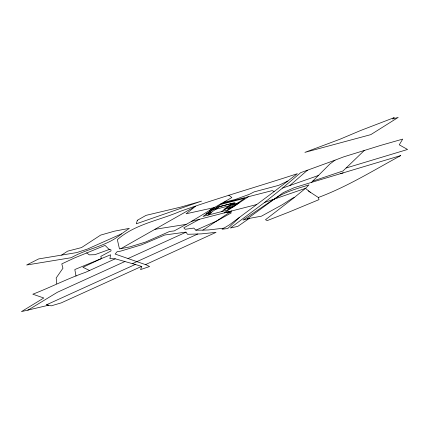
<?xml version="1.0" encoding="UTF-8"?>
<svg xmlns="http://www.w3.org/2000/svg" width="429" height="429" viewBox="0 0 429 429"><rect width="100%" height="100%" fill="white"/><g stroke="black" fill="none" stroke-linecap="round" stroke-linejoin="round"><path stroke-width="0.64" d="M247.056 218.988L283.124 192.691L294.117 187.736L311.459 182.395L329.869 164.012L335.033 160.167L343.661 156.869L381.032 145.297L402.697 139.109L399.27 144.825L407.55 149.474L346.101 168.002L343.039 170.951L312.655 181.151M346.101 168.002L364.269 150.488M239.548 217.305L227.735 228.539L222.066 229.236L229.306 224.925L274.115 191.602L297.329 173.702C258.247 186.556 218.64 197.737 179.853 211.497C158.944 220.511 134.921 224.153 117.358 239.666L119.466 248.922L129.939 246.863L145.506 242.069L169.68 231.429L174.158 230.931L189.993 222.286L214.307 207.561L186.122 213.787L195.565 206.252L120.908 248.638M289.848 185.505L307.443 170.216L335.033 160.167M274.281 199.088C284.47 191.843 297.136 188.669 308.966 184.872L305.545 188.326L294.165 197.619L292.835 198.016L282.207 204.767L261.449 216.178L249.34 218.377L237.795 226.394L230.378 228.003L264.65 202.402L282.518 188.079L300.708 172.64L307.443 170.216M294.165 197.619L265.481 219.728L267.246 220.581L289.071 212.044L319.037 199.619L318.329 197.49L309.009 191.372L305.545 188.326L264.65 202.402M121.514 233.859C107.132 246.257 87.35 248.391 71.257 257.695L26.636 265.015L38.642 258.928L76.786 252.568L87.382 249.088L121.514 233.859L129.349 228.357L114.586 231.129L100.654 235.092L81.51 247.581L67.573 251.169L61.615 255.099M273.627 199.313L243.012 220.072L249.34 218.377M207.856 215.16L211.481 212.73L206.644 213.98M228.319 208.258L234.974 203.802M221.536 211.626L235.012 202.633L216.447 207.411M248.386 196.729L224.099 212.929L256.751 204.515M199.442 219.299L183.789 227.842L185.21 229.263L193.785 228.083L195.855 230.196L202.837 230.137L231.773 210.945L191.516 221.348M27.805 310.247L57.373 292.278L124.93 261.508M209.25 210.446L231.848 197.554L228.796 195.12M287.891 181.043L278.652 185.349L254.129 191.881L249.329 194.332L234.979 199.56L223.348 202.408M135.285 264.457L115.235 258.805L85.585 272.302C67.567 278.598 50.59 287.355 32.813 294.197L43.79 297.999L21.45 311.61L48.515 305.234L46.552 304.767L135.285 264.457L141.843 266.522L140.54 269.6L149.582 266.522L146.412 264.945L115.144 254.059L117.176 251.657L120.688 251.121L141.704 244.787L164.774 235.006L185.934 232.094L187.521 234.288L201.212 233.891L216.05 232.346L145.495 264.629M127.96 258.574L186.009 232.196M197.823 233.987L132.502 263.62M141.543 266.425L61.191 302.901L51.169 305.866L46.552 304.767M195.855 230.196L216.779 220.978L231.408 212.811L225.263 212.151M89.516 270.522L82.953 267.267L101.507 258.531L100.772 256.392L111.004 250.906L110.961 249.86L108.698 249.029L105.084 245.404L74.308 258.043L61.781 263.889L62.95 268.211L56.172 277.992L56.762 283.816M318.329 197.49C347.329 186.706 373.675 170.281 400.761 155.571L311.459 182.395M340.385 173.707L343.162 172.871M109.604 249.362L94.873 254.703L89.232 254.847L86.615 252.842M282.518 188.079L318.307 175.525M217.036 208.435L212.553 209.593L205.899 214.05L210.382 212.891L219.857 206.547L233.312 203.073L223.836 209.416L232.802 207.1L239.457 202.644L230.486 204.96M215.867 209.218L229.317 205.743M220.892 203.802L272.27 190.583L274.115 191.602M154.971 229.301L186.165 224.378M223.943 228.158L208.574 229.939L202.837 230.137M115.235 258.805L109.915 258.666L110.607 254.783L74.807 269.535L76.035 276.12M308.387 190.825L310.709 192.567M137.323 220.286L136.342 223.804L201.533 201.121L180.791 207.089L146.053 215.353L137.323 220.286M394.122 117.653L392.61 119.021L398.219 117.39L370.785 134.642L304.869 152.381L339.945 139.232L361.014 130.357L394.122 117.653M220.908 204.418L203.019 216.404L227.043 210.199L244.932 198.214L220.908 204.418"/></g></svg>
